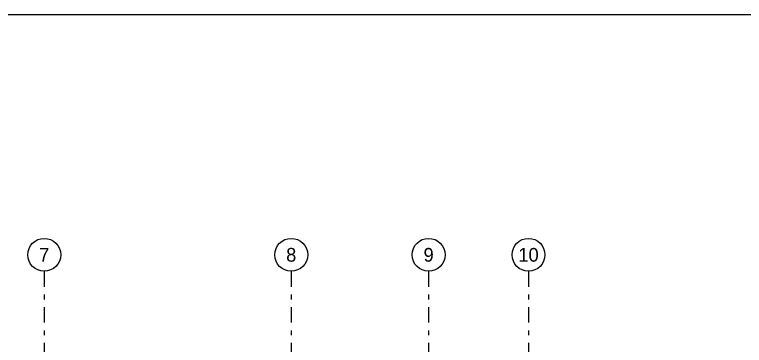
# Model space of a CAD drawing. Extents: x 185 to 567, y -69 to 170.
# Drawn here: x 321.76 to 336.74, y -7.26 to -0.48 of the extents above; entities that cross this region are included whole.
import ezdxf
from ezdxf.enums import TextEntityAlignment as Align

# ---------------------------------------------------------------- set-up
doc = ezdxf.new("R2010")
doc.units = 0
doc.header["$LTSCALE"] = 0.25
doc.header["$MEASUREMENT"] = 0
doc.linetypes.add('B4-PLANS$0$DASHDOT', pattern=[25.4, 12.7, -6.35, 0, -6.35])
doc.layers.get('0').update_dxf_attribs({"linetype": 'CONTINUOUS'})
for name, color, linetype in [('A-AX', 1, 'B4-PLANS$0$DASHDOT'), ('A-AXM', 4, 'CONTINUOUS'), ('A-IDM', 221, 'CONTINUOUS')]:
    doc.layers.add(name, color=color, linetype=linetype)
doc.styles.add('ROMANS', font='romans.shx')
doc.styles.add('XA', font='XARAB.SHX')

# ---------------------------------------------------------------- blocks, each defined once
blk = doc.blocks.new('ACRU1')
at = {"color": 2}
blk.add_circle((0, 0), 600, dxfattribs=at)
at = {"style": 'ROMANS'}
blk.add_attdef('A', text='', height=450, dxfattribs=at).set_placement((0, 0), align=Align.MIDDLE)

msp = doc.modelspace()

# ---------------------------------------------------------------- linework, layer by layer
at = {"layer": 'A-AX', "ltscale": 0.1}
for p, q in [((322.372, -5.744), (322.372, -14.454)), ((327.442, -5.744), (327.442, -14.454)), ((330.262, -5.744), (330.262, -14.454)), ((332.312, -5.744), (332.312, -14.454))]:
    msp.add_line(p, q, dxfattribs=at)
at = {"layer": 'A-IDM'}
msp.add_lwpolyline([(283.283, -0.479), (355.141, -0.479), (355.141, -62.153), (283.283, -62.153)], close=True, dxfattribs=at)

# ---------------------------------------------------------------- block references
at = {"layer": 'A-AXM'}
ref = msp.add_blockref('ACRU1', (322.372, -5.406, 0), dxfattribs=dict(at, xscale=0.0005624999175779793, yscale=0.0005624999175779793, zscale=0.0005624999175779793))
ref.add_attrib('A', '7', dxfattribs={"layer": '0', "height": 0.281, "rotation": 360, "style": 'XA', "flags": 12}).set_placement((322.372, -5.406, 0), align=Align.MIDDLE)
ref = msp.add_blockref('ACRU1', (327.442, -5.406, 0), dxfattribs=dict(at, xscale=0.0005624999175779793, yscale=0.0005624999175779793, zscale=0.0005624999175779793))
ref.add_attrib('A', '8', dxfattribs={"layer": '0', "height": 0.281, "rotation": 360, "style": 'XA', "flags": 12}).set_placement((327.442, -5.406, 0), align=Align.MIDDLE)
ref = msp.add_blockref('ACRU1', (330.262, -5.406, 0), dxfattribs=dict(at, xscale=0.0005624999175779793, yscale=0.0005624999175779793, zscale=0.0005624999175779793))
ref.add_attrib('A', '9', dxfattribs={"layer": '0', "height": 0.281, "rotation": 360, "style": 'XA', "flags": 12}).set_placement((330.262, -5.406, 0), align=Align.MIDDLE)
ref = msp.add_blockref('ACRU1', (332.312, -5.406, 0), dxfattribs=dict(at, xscale=0.0005624999175779793, yscale=0.0005624999175779793, zscale=0.0005624999175779793))
ref.add_attrib('A', '10', dxfattribs={"layer": '0', "height": 0.2812, "rotation": 360, "style": 'XA', "flags": 12}).set_placement((332.312, -5.406, 0), align=Align.MIDDLE)

doc.saveas('drawing.dxf')
